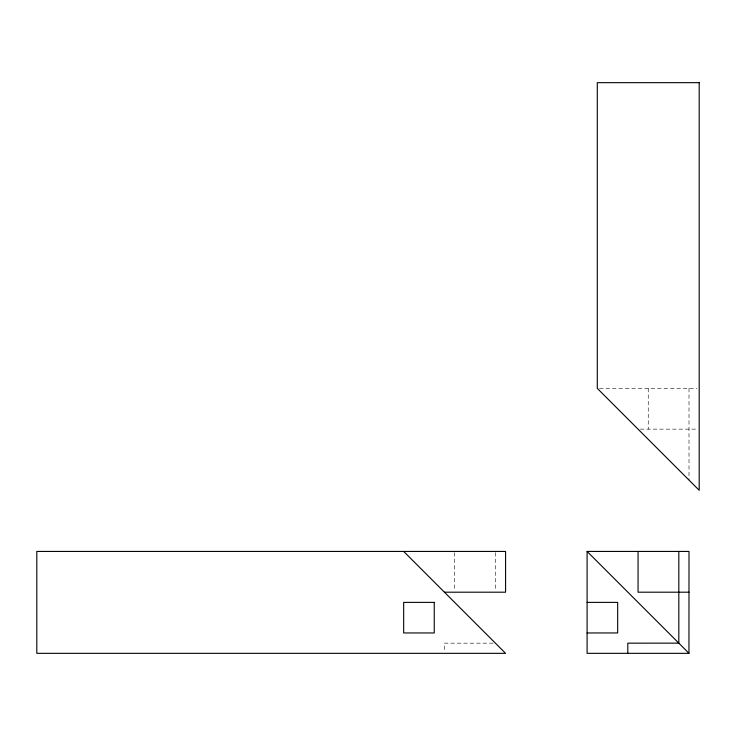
<?xml version="1.0" encoding="UTF-8"?>
<svg xmlns="http://www.w3.org/2000/svg" width="736" height="736" viewBox="0 0 736 736"><rect width="100%" height="100%" fill="white"/><g stroke="black" fill="none" stroke-linecap="round" stroke-linejoin="round"><path stroke-width="0.55" stroke-dasharray="3.68 2.76" d="M599.555 388.378L696.937 388.378M640.32 429.143L696.937 429.143M493.129 643.163L444.369 643.163L444.369 652.206M689.006 388.378L689.006 480.102M648.25 388.378L648.25 429.143M495.383 552.57L495.383 591.063M454.618 552.57L454.618 591.063"/><path stroke-width="1.1" d="M587.098 551.43L689.006 551.43L688.951 653.338L587.098 653.338L587.098 551.43L689.006 653.338M444.434 592.195L505.577 592.195L505.577 551.43L36.8 551.43L36.8 653.338L505.577 653.338L403.668 551.43M689.006 592.195L638.057 592.195L638.057 551.43M587.098 602.388L617.67 602.388L617.67 632.96L587.098 632.96M678.822 551.43L678.822 643.154L627.799 643.163L627.799 653.338M699.2 82.662L597.292 82.662L597.292 388.378L699.2 490.286L699.2 82.662M434.24 602.388L403.668 602.388L403.668 632.96L434.24 632.96L434.24 602.388"/></g></svg>
